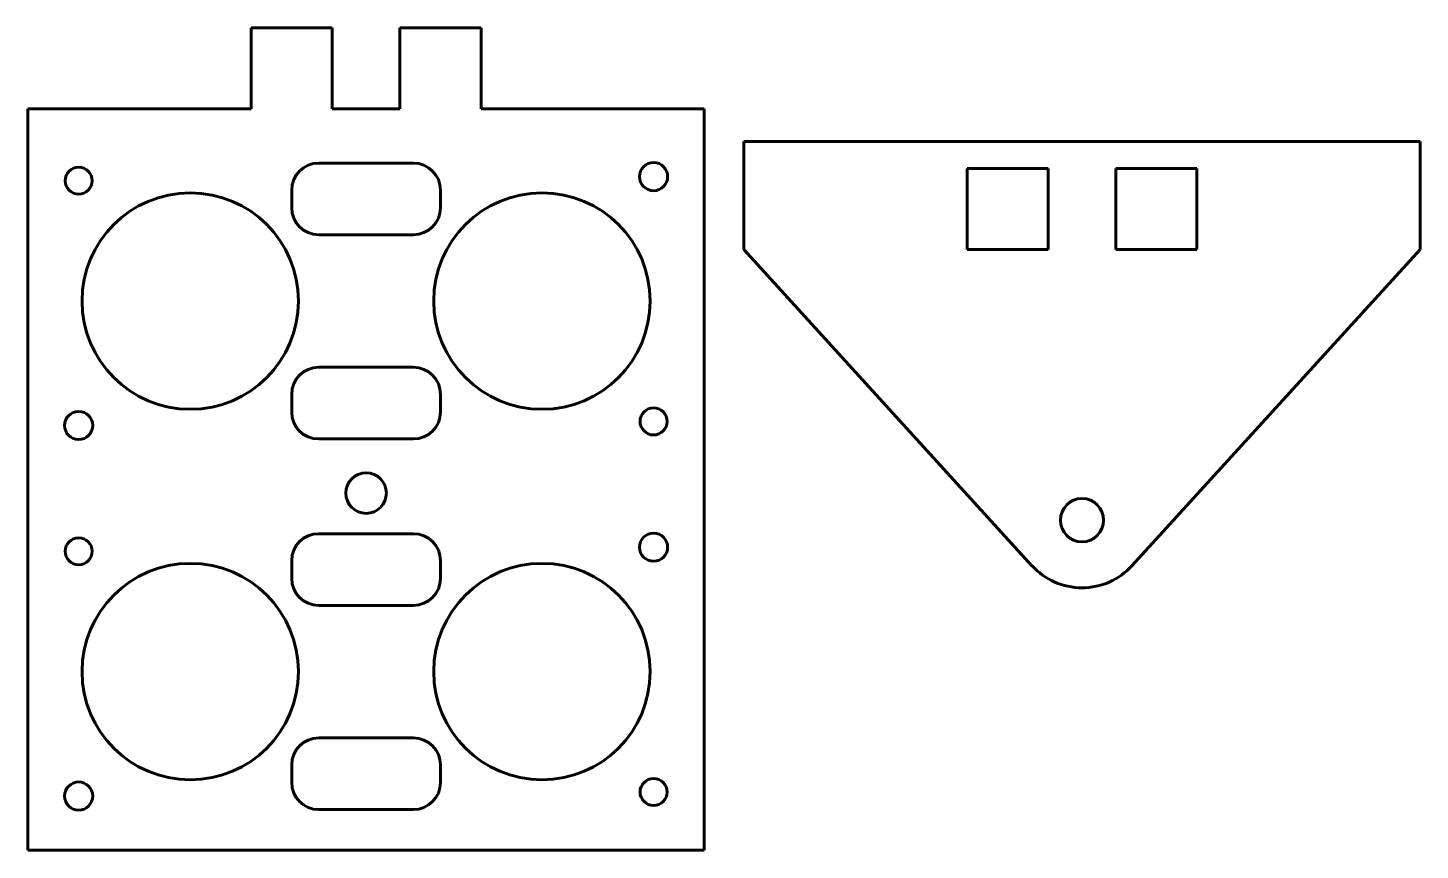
# Model space of a CAD drawing. Header units: millimetres. Extents: x -25 to 78, y -26 to 34.
import ezdxf

# ---------------------------------------------------------------- set-up
doc = ezdxf.new("R2010")
doc.units = ezdxf.units.MM
doc.linetypes.add('K5LT_BASIC', pattern=[0])

msp = doc.modelspace()

# ---------------------------------------------------------------- linework, layer by layer
at = {"color": 5, "linetype": 'K5LT_BASIC', "lineweight": 60, "true_color": 0x0000ff}
for p, q in [((-2.5, 34.4), (-8.5, 34.4)), ((-8.5, 28.4), (-8.5, 34.4)), ((-2.5, 28.4), (-2.5, 34.4)), ((8.5, 34.4), (2.5, 34.4)), ((2.5, 28.4), (2.5, 34.4)), ((8.5, 28.4), (8.5, 34.4)), ((-25, 27.4), (-25, 28.4)), ((-8.5, 28.4), (-25, 28.4)), ((2.5, 28.4), (-2.5, 28.4)), ((8.5, 28.4), (25, 28.4)), ((25, 27.4), (25, 28.4)), ((-25, 27.4), (-25, 1)), ((25, 1), (25, 27.4)), ((27.92, 26), (77.92, 26)), ((27.92, 18), (27.92, 26)), ((77.92, 18), (77.92, 26)), ((3.5, 24.4), (-3.5, 24.4)), ((50.42, 24), (44.42, 24)), ((44.42, 24), (44.42, 18)), ((50.42, 18), (50.42, 24)), ((61.42, 24), (55.42, 24)), ((55.42, 24), (55.42, 18)), ((61.42, 18), (61.42, 24)), ((-5.5, 22.4), (-5.5, 21.1)), ((5.5, 22.4), (5.5, 21.1)), ((-3.5, 19.1), (3.5, 19.1)), ((27.92, 18), (49.22, -5.37)), ((44.42, 18), (50.42, 18)), ((55.42, 18), (61.42, 18)), ((77.92, 18), (56.61, -5.37)), ((3.5, 9.3), (-3.5, 9.3)), ((-5.5, 6), (-5.5, 7.3)), ((5.5, 6), (5.5, 7.3)), ((-3.5, 4), (3.5, 4)), ((-25, 0), (-25, 1)), ((-25, 0), (-25, -26.4)), ((25, 0), (25, 1)), ((25, -26.4), (25, 0)), ((3.5, -3), (-3.5, -3)), ((-5.5, -5), (-5.5, -6.3)), ((5.5, -5), (5.5, -6.3)), ((-3.5, -8.3), (3.5, -8.3)), ((3.5, -18.1), (-3.5, -18.1)), ((-5.5, -21.4), (-5.5, -20.1)), ((5.5, -21.4), (5.5, -20.1)), ((-3.5, -23.4), (3.5, -23.4)), ((-3, -26.4), (-25, -26.4)), ((3, -26.4), (-3, -26.4)), ((25, -26.4), (3, -26.4))]:
    msp.add_line(p, q, dxfattribs=at)
for centre, radius in [((-21.25, 23.1), 1), ((21.25, 23.4), 1.04), ((-13, 14.2), 8), ((13, 14.2), 8), ((21.25, 5.3), 1), ((-21.25, 5), 1.04), ((0, 0), 1.5), ((52.92, -2), 1.6), ((21.25, -4), 1.04), ((-21.25, -4.3), 1), ((-13, -13.2), 8), ((13, -13.2), 8), ((-21.25, -22.4), 1.04), ((21.25, -22.1), 1)]:
    msp.add_circle(centre, radius, dxfattribs=at)
for centre, radius, start, end in [((-3.5, 22.4), 2, 90, 180), ((3.5, 22.4), 2, 0, 90), ((-3.5, 21.1), 2, 180, 270), ((3.5, 21.1), 2, 270, 0), ((-3.5, 7.3), 2, 90, 180), ((3.5, 7.3), 2, 0, 90), ((-3.5, 6), 2, 180, 270), ((3.5, 6), 2, 270, 0), ((-3.5, -5), 2, 90, 180), ((3.5, -5), 2, 0, 90), ((52.92, -2), 5, 222.3553, 317.6447), ((-3.5, -6.3), 2, 180, 270), ((3.5, -6.3), 2, 270, 0), ((-3.5, -20.1), 2, 90, 180), ((3.5, -20.1), 2, 0, 90), ((-3.5, -21.4), 2, 180, 270), ((3.5, -21.4), 2, 270, 0)]:
    msp.add_arc(centre, radius, start, end, dxfattribs=at)

doc.saveas('drawing.dxf')
